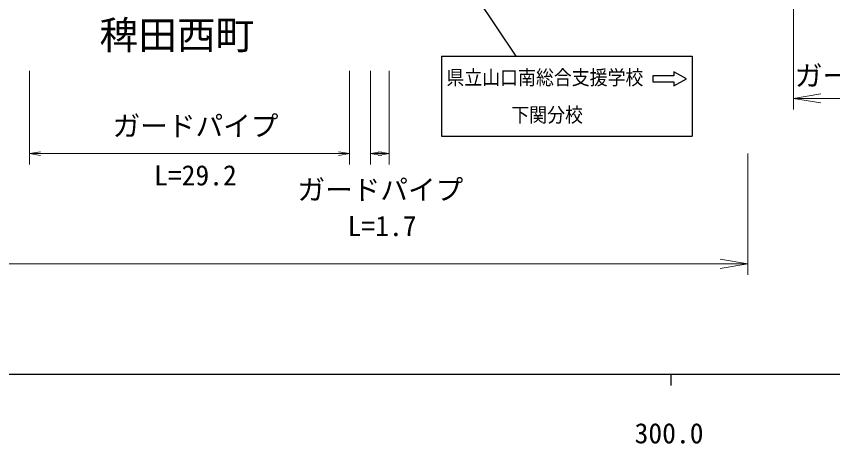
# Model space of a CAD drawing. Units: millimetres, scale not verified. Extents: x 40000 to 680000, y 20000 to 380000.
# Drawn here: x 308785 to 382648, y 198715 to 237431 of the extents above; entities that cross this region are included whole.
import ezdxf
from ezdxf.enums import TextEntityAlignment as Align

# ---------------------------------------------------------------- set-up
doc = ezdxf.new("R2010")
doc.units = ezdxf.units.MM
doc.header["$LTSCALE"] = 1000
for name, color, linetype, lineweight in [('M-BMK-HTXT', 7, 'Continuous', 13), ('M-STR-HTXT', 7, 'Continuous', 13), ('M-STR-STRC', 7, 'Continuous', 25), ('M-TTL-BAND', 7, 'Continuous', 25)]:
    doc.layers.add(name, color=color, linetype=linetype, lineweight=lineweight)
doc.styles.add('ＭＳ ゴシック', font='')
doc.styles.get('ＭＳ ゴシック').set_extended_font_data('MS Gothic')

# ---------------------------------------------------------------- blocks, each defined once
blk = doc.blocks.new('open_arrow')
at = {"color": 0, "linetype": 'Continuous', "lineweight": -2}
blk.add_lwpolyline([(7.5, 1.25), (0, 0), (7.5, -1.25)], dxfattribs=at)

msp = doc.modelspace()

# ---------------------------------------------------------------- linework, layer by layer
at = {"layer": 'M-STR-HTXT'}
for p, q in [((379093, 240000), (379093, 229000)), ((309977, 232500), (309977, 224000)), ((338933, 232500), (338933, 224000)), ((340824, 232500), (340824, 224000)), ((342513, 232500), (342513, 224000)), ((379093, 230000), (395456, 230000)), ((309977, 225000), (338933, 225000)), ((340824, 225000), (342513, 225000)), ((374971, 225000), (374971, 214000)), ((65317, 215000), (374971, 215000))]:
    msp.add_line(p, q, dxfattribs=at)
at = {"layer": 'M-STR-STRC'}
for p, q in [((335975, 260683), (353983, 233818)), ((347252, 233818), (347252, 226560)), ((347252, 233818), (369940, 233818)), ((369940, 233818), (369940, 226560)), ((368278, 232034), (366374, 232034)), ((366374, 232034), (366374, 231501)), ((369421, 231767), (368278, 232415)), ((368278, 232415), (368278, 232034)), ((366374, 231501), (368278, 231501)), ((368278, 231120), (369421, 231767)), ((368278, 231501), (368278, 231120)), ((347252, 226560), (369940, 226560))]:
    msp.add_line(p, q, dxfattribs=at)
at = {"layer": 'M-TTL-BAND'}
for p, q in [((40000, 205000), (579000, 205000)), ((368000, 205000), (368000, 204000))]:
    msp.add_line(p, q, dxfattribs=at)

# ---------------------------------------------------------------- block references
at = {"layer": 'M-STR-HTXT'}
for p, xscale, yscale in [((379093, 230000), 333, 333), ((309977, 225000), 133, 133), ((340824, 225000), 133, 133)]:
    msp.add_blockref('open_arrow', p, dxfattribs=dict(at, xscale=xscale, yscale=yscale))
at = {"layer": 'M-STR-HTXT', "rotation": 180}
for p, xscale, yscale in [((338933, 225000), 133, 133), ((342513, 225000), 133, 133), ((374971, 215000), 333, 333)]:
    msp.add_blockref('open_arrow', p, dxfattribs=dict(at, xscale=xscale, yscale=yscale))

# ---------------------------------------------------------------- texts
at = {"layer": 'M-BMK-HTXT', "style": 'ＭＳ ゴシック'}
msp.add_text('稗田西町', height=2566, dxfattribs=at).set_placement((323314, 235738), align=Align.MIDDLE_CENTER)
at = {"layer": 'M-STR-HTXT', "style": 'ＭＳ ゴシック'}
for p in [(386725, 232046), (325000, 227500), (341721, 221721)]:
    msp.add_text('ガードパイプ', height=1833, dxfattribs=at).set_placement(p, align=Align.MIDDLE_CENTER)
for s, p in [('L=29.2', (324989, 221563)), ('L=1.7', (341879, 216972))]:
    msp.add_text(s, height=1833, dxfattribs=at).set_placement(p, align=Align.BOTTOM_CENTER)
at = {"layer": 'M-STR-STRC', "style": 'ＭＳ ゴシック', "width": 0.9}
msp.add_text('県立山口南総合支援学校', height=1320, dxfattribs=at).set_placement((347698, 231887), align=Align.MIDDLE_LEFT)
msp.add_text('下関分校', height=1320, dxfattribs=at).set_placement((356812, 228501), align=Align.MIDDLE_CENTER)
at = {"layer": 'M-TTL-BAND', "style": 'ＭＳ ゴシック'}
msp.add_text('300.0', height=1833, dxfattribs=at).set_placement((367844, 198195), align=Align.BOTTOM_CENTER)

doc.saveas('drawing.dxf')
